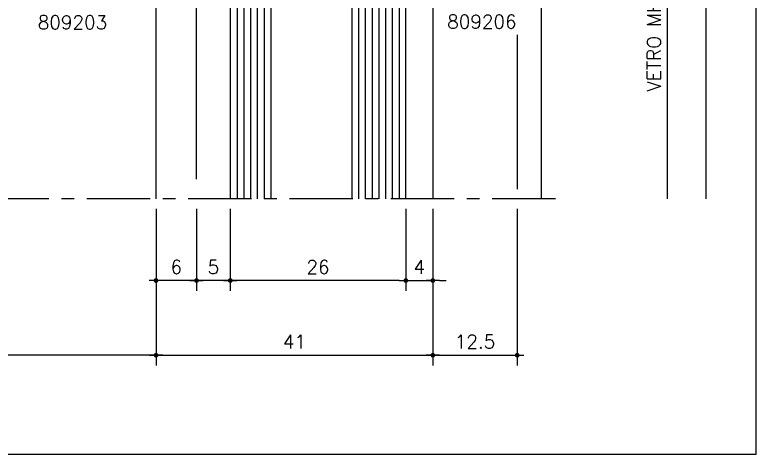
# Model space of a CAD drawing. Extents: x 0 to 4131, y -1600 to 527.
# Drawn here: x 1020.2 to 1130, y -640 to -574.9 of the extents above; entities that cross this region are included whole.
import ezdxf

# ---------------------------------------------------------------- set-up
doc = ezdxf.new("R2010")
doc.units = 0
doc.header["$LTSCALE"] = 7.5
doc.header["$MEASUREMENT"] = 0
doc.linetypes.add('CENTER', pattern=[2, 1.25, -0.25, 0.25, -0.25])
doc.layers.get('0').update_dxf_attribs({"linetype": 'CONTINUOUS'})
doc.layers.get('DEFPOINTS').update_dxf_attribs({"linetype": 'CONTINUOUS'})
for name, color, linetype in [('ASSI', 1, 'CENTER'), ('FINE', 7, 'CONTINUOUS'), ('MARCHIO', 7, 'CONTINUOUS'), ('QUOTE', 254, 'CONTINUOUS'), ('TRATTEGGI', 140, 'CONTINUOUS'), ('VETRO', 6, 'CONTINUOUS')]:
    doc.layers.add(name, color=color, linetype=linetype)
doc.styles.get("Standard").update_dxf_attribs({"font": 'romans.shx'})
doc.dimstyles.new('FRECCIA_1-1', dxfattribs={"dimtxt": 2, "dimasz": 2.5, "dimexe": 1.5, "dimexo": 1.5, "dimgap": 1, "dimtad": 3, "dimdsep": 46, "dimtxsty": 'Standard', "dimcen": 0, "dimclrt": 2, "dimaunit": 1, "dimadec": 0, "dimazin": 0, "dimtfac": 0.7, "dimtmove": 0, "dimatfit": 3, "dimfxl": 1, "dimtolj": 2, "dimarcsym": 0})
doc.dimstyles.new('SCALA_1-1$0', dxfattribs={"dimtxt": 2, "dimasz": 1, "dimexe": 1.5, "dimexo": 1.5, "dimgap": 1, "dimtad": 3, "dimdsep": 46, "dimtxsty": 'Standard', "dimblk1": 'PUNTO', "dimblk2": 'PUNTO', "dimsah": 1, "dimcen": 0.09, "dimclrt": 2, "dimadec": 0, "dimazin": 0, "dimtfac": 0.7, "dimtmove": 0, "dimatfit": 3, "dimldrblk": 'PUNTO', "dimfxl": 1, "dimtolj": 2, "dimarcsym": 0})

# ---------------------------------------------------------------- blocks, each defined once
blk = doc.blocks.new('PUNTO')
blk.add_line((-1, 0), (1, 0))
at = {"const_width": 0.35}
blk.add_lwpolyline([(-0.175, 0, 1), (0.175, 0, 1)], format="xyb", close=True, dxfattribs=at)
blk = doc.blocks.new('*D348')
at = {"layer": 'DEFPOINTS', "color": 0, "transparency": 16777216}
for p in [(936.11, -602.19), (1041.11, -602.19), (936.11, -625.35)]:
    blk.add_point(p, dxfattribs=at)
at = {"layer": 'QUOTE', "color": 0, "lineweight": -2, "transparency": 16777216}
for p, q in [((936.11, -603.69), (936.11, -626.85)), ((1041.11, -603.69), (1041.11, -626.85)), ((1040.11, -625.35), (937.11, -625.35))]:
    blk.add_line(p, q, dxfattribs=at)
at = {"layer": 'QUOTE', "color": 0, "lineweight": -2, "transparency": 16777216, "rotation": 180}
blk.add_blockref('PUNTO', (936.11, -625.35), dxfattribs=at)
at = {"layer": 'QUOTE', "color": 0, "lineweight": -2, "transparency": 16777216}
blk.add_blockref('PUNTO', (1041.11, -625.35), dxfattribs=at)
at = {"layer": 'QUOTE', "color": 2, "transparency": 16777216, "insert": (988.61, -623.35), "char_height": 2, "attachment_point": 5}
blk.add_mtext('\\A2;105', dxfattribs=at)
blk = doc.blocks.new('*D349')
at = {"layer": 'DEFPOINTS', "color": 0, "transparency": 16777216}
for p in [(1078.11, -602.19), (1082.11, -602.19), (1082.11, -614.29)]:
    blk.add_point(p, dxfattribs=at)
at = {"layer": 'QUOTE', "color": 0, "lineweight": -2, "transparency": 16777216}
for p, q in [((1078.11, -603.69), (1078.11, -615.79)), ((1082.11, -603.69), (1082.11, -615.79)), ((1077.11, -614.29), (1076.11, -614.29)), ((1078.11, -614.29), (1082.11, -614.29)), ((1083.11, -614.29), (1084.11, -614.29))]:
    blk.add_line(p, q, dxfattribs=at)
blk.add_blockref('PUNTO', (1078.11, -614.29), dxfattribs=at)
at = {"layer": 'QUOTE', "color": 0, "lineweight": -2, "transparency": 16777216, "rotation": 180}
blk.add_blockref('PUNTO', (1082.11, -614.29), dxfattribs=at)
at = {"layer": 'QUOTE', "color": 2, "transparency": 16777216, "insert": (1080.11, -612.29), "char_height": 2, "attachment_point": 5}
blk.add_mtext('\\A2;4', dxfattribs=at)
blk = doc.blocks.new('*D350')
at = {"layer": 'DEFPOINTS', "color": 0, "transparency": 16777216}
for p in [(1082.11, -602.19), (1094.61, -602.19), (1094.61, -625.35)]:
    blk.add_point(p, dxfattribs=at)
at = {"layer": 'QUOTE', "color": 0, "lineweight": -2, "transparency": 16777216}
for p, q in [((1082.11, -603.69), (1082.11, -626.85)), ((1094.61, -603.69), (1094.61, -626.85)), ((1083.11, -625.35), (1093.61, -625.35))]:
    blk.add_line(p, q, dxfattribs=at)
at = {"layer": 'QUOTE', "color": 0, "lineweight": -2, "transparency": 16777216, "rotation": 180}
blk.add_blockref('PUNTO', (1082.11, -625.35), dxfattribs=at)
at = {"layer": 'QUOTE', "color": 0, "lineweight": -2, "transparency": 16777216}
blk.add_blockref('PUNTO', (1094.61, -625.35), dxfattribs=at)
at = {"layer": 'QUOTE', "color": 2, "transparency": 16777216, "insert": (1088.36, -623.35), "char_height": 2, "attachment_point": 5}
blk.add_mtext('\\A2;12.5', dxfattribs=at)
blk = doc.blocks.new('*D351')
at = {"layer": 'DEFPOINTS', "color": 0, "transparency": 16777216}
for p in [(1052.11, -602.19), (1078.11, -602.19), (1052.11, -614.29)]:
    blk.add_point(p, dxfattribs=at)
at = {"layer": 'QUOTE', "color": 0, "lineweight": -2, "transparency": 16777216}
for p, q in [((1052.11, -603.69), (1052.11, -615.79)), ((1078.11, -603.69), (1078.11, -615.79)), ((1077.11, -614.29), (1053.11, -614.29))]:
    blk.add_line(p, q, dxfattribs=at)
at = {"layer": 'QUOTE', "color": 0, "lineweight": -2, "transparency": 16777216, "rotation": 180}
blk.add_blockref('PUNTO', (1052.11, -614.29), dxfattribs=at)
at = {"layer": 'QUOTE', "color": 0, "lineweight": -2, "transparency": 16777216}
blk.add_blockref('PUNTO', (1078.11, -614.29), dxfattribs=at)
at = {"layer": 'QUOTE', "color": 2, "transparency": 16777216, "insert": (1065.11, -612.29), "char_height": 2, "attachment_point": 5}
blk.add_mtext('\\A2;26', dxfattribs=at)
blk = doc.blocks.new('*D352')
at = {"layer": 'DEFPOINTS', "color": 0, "transparency": 16777216}
for p in [(1047.11, -602.19), (1052.11, -602.19), (1047.11, -614.29)]:
    blk.add_point(p, dxfattribs=at)
at = {"layer": 'QUOTE', "color": 0, "lineweight": -2, "transparency": 16777216}
for p, q in [((1047.11, -603.69), (1047.11, -615.79)), ((1052.11, -603.69), (1052.11, -615.79)), ((1051.11, -614.29), (1048.11, -614.29))]:
    blk.add_line(p, q, dxfattribs=at)
at = {"layer": 'QUOTE', "color": 0, "lineweight": -2, "transparency": 16777216, "rotation": 180}
blk.add_blockref('PUNTO', (1047.11, -614.29), dxfattribs=at)
at = {"layer": 'QUOTE', "color": 0, "lineweight": -2, "transparency": 16777216}
blk.add_blockref('PUNTO', (1052.11, -614.29), dxfattribs=at)
at = {"layer": 'QUOTE', "color": 2, "transparency": 16777216, "insert": (1049.61, -612.29), "char_height": 2, "attachment_point": 5}
blk.add_mtext('\\A2;5', dxfattribs=at)
blk = doc.blocks.new('*D353')
at = {"layer": 'DEFPOINTS', "color": 0, "transparency": 16777216}
for p in [(1041.11, -602.19), (1047.11, -602.19), (1041.11, -614.29)]:
    blk.add_point(p, dxfattribs=at)
at = {"layer": 'QUOTE', "color": 0, "lineweight": -2, "transparency": 16777216}
for p, q in [((1041.11, -603.69), (1041.11, -615.79)), ((1047.11, -603.69), (1047.11, -615.79)), ((1046.11, -614.29), (1042.11, -614.29))]:
    blk.add_line(p, q, dxfattribs=at)
at = {"layer": 'QUOTE', "color": 0, "lineweight": -2, "transparency": 16777216, "rotation": 180}
blk.add_blockref('PUNTO', (1041.11, -614.29), dxfattribs=at)
at = {"layer": 'QUOTE', "color": 0, "lineweight": -2, "transparency": 16777216}
blk.add_blockref('PUNTO', (1047.11, -614.29), dxfattribs=at)
at = {"layer": 'QUOTE', "color": 2, "transparency": 16777216, "insert": (1044.11, -612.29), "char_height": 2, "attachment_point": 5}
blk.add_mtext('\\A2;6', dxfattribs=at)
blk = doc.blocks.new('*D354')
at = {"layer": 'DEFPOINTS', "color": 0, "transparency": 16777216}
for p in [(1041.11, -602.19), (1082.11, -602.19), (1082.11, -625.35)]:
    blk.add_point(p, dxfattribs=at)
at = {"layer": 'QUOTE', "color": 0, "lineweight": -2, "transparency": 16777216}
for p, q in [((1041.11, -603.69), (1041.11, -626.85)), ((1082.11, -603.69), (1082.11, -626.85)), ((1042.11, -625.35), (1081.11, -625.35))]:
    blk.add_line(p, q, dxfattribs=at)
at = {"layer": 'QUOTE', "color": 0, "lineweight": -2, "transparency": 16777216, "rotation": 180}
blk.add_blockref('PUNTO', (1041.11, -625.35), dxfattribs=at)
at = {"layer": 'QUOTE', "color": 0, "lineweight": -2, "transparency": 16777216}
blk.add_blockref('PUNTO', (1082.11, -625.35), dxfattribs=at)
at = {"layer": 'QUOTE', "color": 2, "transparency": 16777216, "insert": (1061.61, -623.35), "char_height": 2, "attachment_point": 5}
blk.add_mtext('\\A2;41', dxfattribs=at)
blk = doc.blocks.new('*D356')
at = {"layer": 'DEFPOINTS', "color": 0, "transparency": 16777216}
for p in [(1116.86, -537.71), (1098.13, -602.19), (1122.56, -602.19)]:
    blk.add_point(p, dxfattribs=at)
at = {"layer": 'QUOTE', "color": 0, "lineweight": -2, "transparency": 16777216}
for p, q in [((1118.36, -537.71), (1124.06, -537.71)), ((1122.56, -540.21), (1122.56, -602.19))]:
    blk.add_line(p, q, dxfattribs=at)
at = {"layer": 'QUOTE', "color": 0, "transparency": 16777216}
blk.add_solid([(1122.14, -540.21), (1122.98, -540.21), (1122.56, -537.71)], dxfattribs=at)
at = {"layer": 'QUOTE', "color": 2, "transparency": 16777216, "insert": (1120.56, -571.2), "char_height": 2, "attachment_point": 5, "rotation": 90}
blk.add_mtext('\\A2;MH', dxfattribs=at)
blk = doc.blocks.new('_None')
blk = doc.blocks.new('*D343')
at = {"layer": 'DEFPOINTS', "color": 0, "transparency": 16777216}
for p in [(1104.41, -550.21), (1116.86, -550.21), (1100.26, -602.19)]:
    blk.add_point(p, dxfattribs=at)
at = {"layer": 'QUOTE', "color": 0, "lineweight": -2, "transparency": 16777216}
for p, q in [((1105.91, -550.21), (1118.36, -550.21)), ((1116.86, -602.19), (1116.86, -551.21))]:
    blk.add_line(p, q, dxfattribs=at)
at = {"layer": 'QUOTE', "color": 0, "lineweight": -2, "transparency": 16777216, "rotation": 90}
blk.add_blockref('PUNTO', (1116.86, -550.21), dxfattribs=at)
at = {"layer": 'QUOTE', "color": 2, "transparency": 16777216, "insert": (1114.86, -576.7), "char_height": 2, "attachment_point": 5, "rotation": 90}
blk.add_mtext('\\A2;VETRO MH-24', dxfattribs=at)

msp = doc.modelspace()

# ---------------------------------------------------------------- linework, layer by layer
at = {"layer": 'ASSI'}
msp.add_line((1100.2579, -602.1937), (933.4738, -602.1937), dxfattribs=at)
at = {"layer": 'FINE'}
for p, q in [((1098.1316, -563.7186), (1098.1316, -602.1937)), ((1041.1096, -572.7039), (1041.1096, -602.1937))]:
    msp.add_line(p, q, dxfattribs=at)
at = {"layer": 'MARCHIO'}
msp.add_lwpolyline([(920, -640), (1130, -640), (1130, -343), (920, -343)], close=True, dxfattribs=at)
at = {"layer": 'QUOTE'}
for p, q in [((1047.1118, -599.2661), (1047.1118, -566.1604)), ((1082.1095, -566.1653), (1082.1095, -602.1937)), ((1094.6066, -577.932), (1094.6066, -600.7496))]:
    msp.add_line(p, q, dxfattribs=at)
at = {"layer": 'TRATTEGGI'}
for p, q in [((1053.1118, -550.2102), (1053.1118, -602.1932)), ((1054.1118, -550.2102), (1054.1118, -602.1932)), ((1055.1118, -550.2102), (1055.1118, -602.1932)), ((1056.1118, -550.2102), (1056.1118, -602.1932)), ((1057.1118, -550.2102), (1057.1118, -602.1932)), ((1071.1118, -550.2102), (1071.1118, -602.1932)), ((1072.1118, -550.2102), (1072.1118, -602.1932)), ((1073.1118, -550.2102), (1073.1118, -602.1932)), ((1074.1118, -550.2102), (1074.1118, -602.1932)), ((1075.1118, -550.2102), (1075.1118, -602.1932)), ((1076.1118, -550.2102), (1076.1118, -602.1932)), ((1077.1118, -550.2102), (1077.1118, -602.1932))]:
    msp.add_line(p, q, dxfattribs=at)
at = {"layer": 'VETRO'}
for p, q in [((1058.1118, -550.2102), (1058.1118, -602.1932)), ((1070.1118, -550.2102), (1070.1118, -602.1932))]:
    msp.add_line(p, q, dxfattribs=at)
msp.add_lwpolyline([(1078.1118, -602.1932), (1078.1118, -551.2102), (1077.1118, -550.2102), (1053.1118, -550.2102), (1052.1118, -551.2102), (1052.1118, -602.1932)], dxfattribs=at)

# ---------------------------------------------------------------- texts
at = {"layer": 'QUOTE', "color": 2}
for s, p in [('809203', (1023.5978, -577.0679)), ('809206', (1084.2359, -576.9606))]:
    msp.add_text(s, height=2, dxfattribs=at).set_placement(p)

# ---------------------------------------------------------------- dimensions: what is measured, and where the dimension line sits
at = {"layer": 'QUOTE'}
for base, p1, p2, text, dimstyle, override, picture, middle in [((1122.5586, -602.1937), (1116.8621, -537.7102), (1098.1316, -602.1937), 'MH', 'FRECCIA_1-1', {"dimblk2": 'None', "dimsah": 1, "dimse2": 1}, '*D356', (1120.5586, -571.202)), ((1116.8621, -550.2102), (1100.2579, -602.1937), (1104.4145, -550.2102), 'VETRO MH-24', 'SCALA_1-1$0', {"dimdec": 0, "dimblk1": 'None', "dimse1": 1}, '*D343', (1114.8621, -576.702))]:
    dim = msp.add_linear_dim(base=base, p1=p1, p2=p2, angle=90, text=text, dimstyle=dimstyle, override=override, dxfattribs=at)
    dim.commit()
    dim.dimension.update_dxf_attribs({"geometry": picture, "text_midpoint": middle})
dim = msp.add_linear_dim(base=(936.1096, -625.346), p1=(1041.1096, -602.1937), p2=(936.1096, -602.1937), dimstyle='SCALA_1-1$0', override={"dimtmove": 1}, dxfattribs=at)
dim.commit()
dim.dimension.update_dxf_attribs({"geometry": '*D348', "text_midpoint": (988.6096, -623.346)})
for base, p1, p2, picture, middle in [((1041.1096, -614.2935), (1047.1118, -602.1937), (1041.1096, -602.1937), '*D353', (1044.1107, -612.2935)), ((1082.1095, -625.346), (1041.1096, -602.1937), (1082.1095, -602.1937), '*D354', (1061.6096, -623.346)), ((1047.1118, -614.2935), (1052.1118, -602.1932), (1047.1118, -602.1937), '*D352', (1049.6118, -612.2935)), ((1052.1118, -614.2935), (1078.1118, -602.1932), (1052.1118, -602.1932), '*D351', (1065.1118, -612.2935)), ((1082.1095, -614.2935), (1078.1118, -602.1932), (1082.1095, -602.1937), '*D349', (1080.1106, -612.2935)), ((1094.6066, -625.346), (1082.1095, -602.1937), (1094.6066, -602.1937), '*D350', (1088.3581, -623.346))]:
    dim = msp.add_linear_dim(base=base, p1=p1, p2=p2, dimstyle='SCALA_1-1$0', dxfattribs=at)
    dim.commit()
    dim.dimension.update_dxf_attribs({"geometry": picture, "text_midpoint": middle})

doc.saveas('drawing.dxf')
